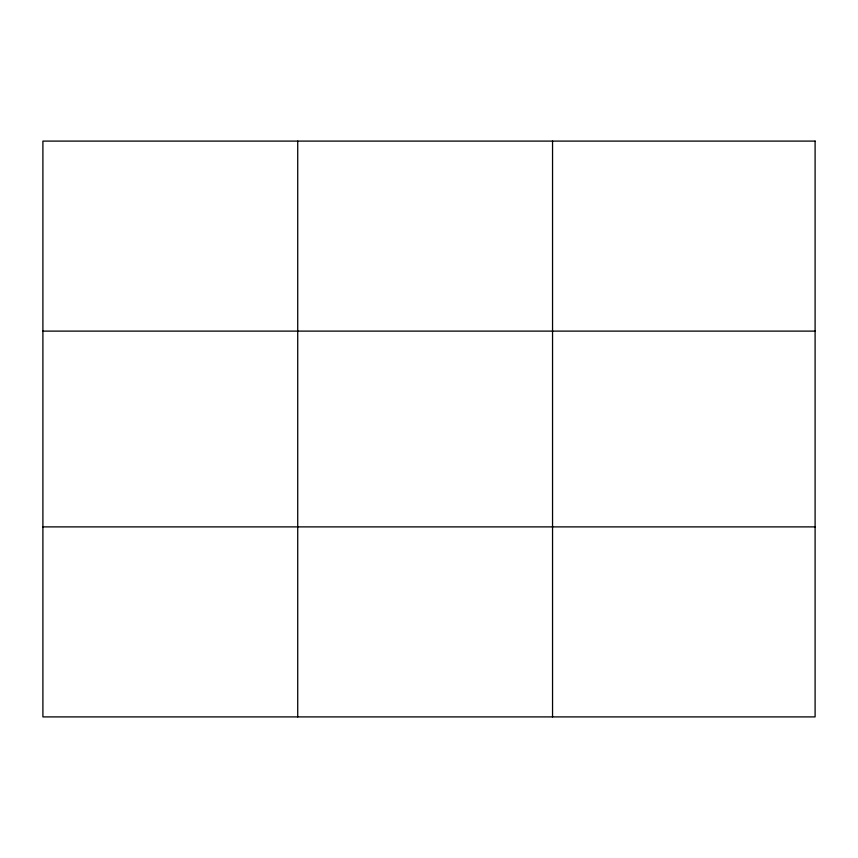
<?xml version="1.0" encoding="UTF-8"?>
<svg xmlns="http://www.w3.org/2000/svg" width="858" height="858" viewBox="0 0 858 858"><rect width="100%" height="100%" fill="white"/><g stroke="black" fill="none" stroke-linecap="round" stroke-linejoin="round"><path stroke-width="1.29" d="M297.726 716.902L297.726 141.098M552.552 716.902L552.552 141.098M42.9 331.113L815.1 331.113M42.9 526.887L815.1 526.887M815.1 141.098L815.1 716.902L42.9 716.902L42.9 141.098L815.1 141.098"/></g></svg>
